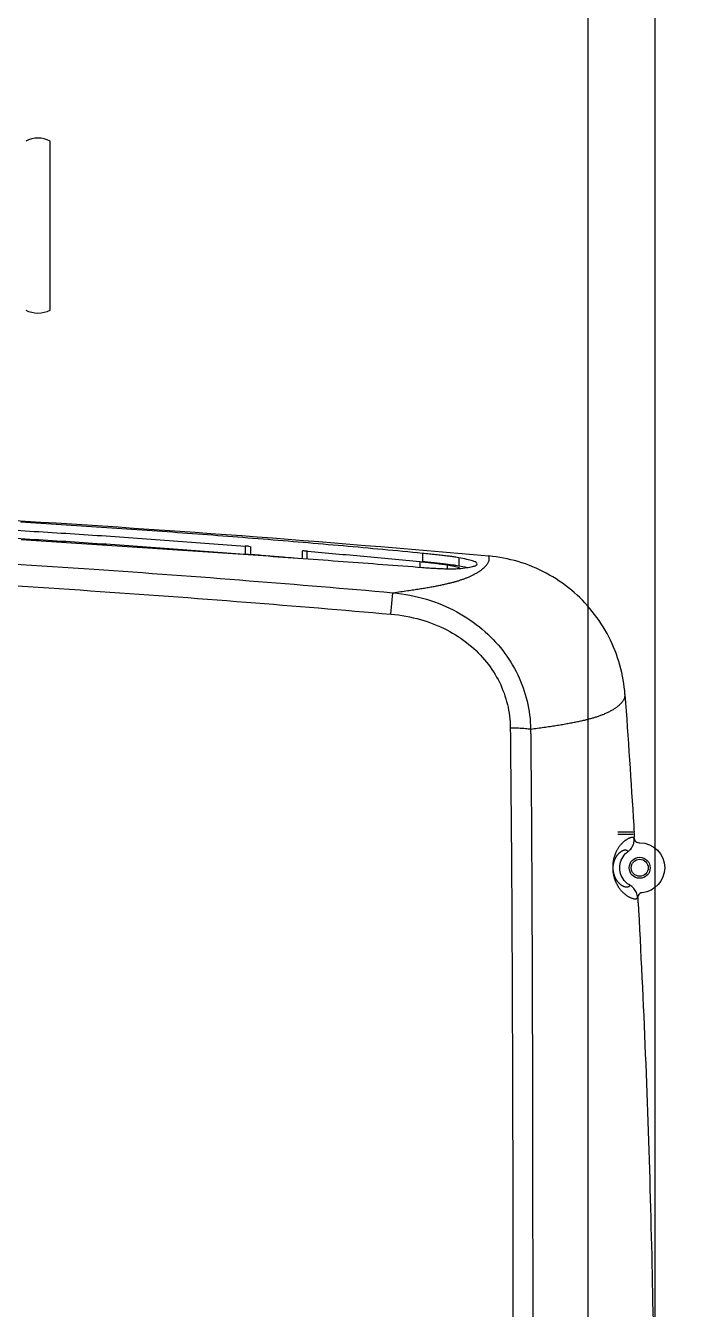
# Model space of a CAD drawing. Header units: millimetres. Extents: x 238075 to 303070, y -258150 to -205841.
# Drawn here: x 259216.9 to 259348.8, y -238559.6 to -238302.7 of the extents above; entities that cross this region are included whole.
import ezdxf

# ---------------------------------------------------------------- set-up
doc = ezdxf.new("R2010")
doc.units = ezdxf.units.MM
doc.header["$LTSCALE"] = 200
doc.layers.add('L4', color=4, linetype='Continuous')
doc.layers.add('아파트', color=253, linetype='Continuous')

msp = doc.modelspace()

# ---------------------------------------------------------------- linework, layer by layer
at = {"layer": 'L4'}
for p, q in [((259342.64, -237551.22), (259342.64, -238951.22)), ((259329.24, -237576.22), (259329.24, -238926.22)), ((259342.64, -237576.22), (259342.64, -238926.22)), ((259221.79, -238359.62), (259221.79, -238325.82)), ((259260.77, -238406.86), (259260.77, -238408.46)), ((259261.86, -238406.92), (259261.86, -238408.52)), ((259272.26, -238409.39), (259272.26, -238407.78)), ((259273.13, -238409.39), (259273.13, -238407.88)), ((259296.24, -238408.31), (259296.24, -238409.91)), ((259303.47, -238409.18), (259303.47, -238410.79)), ((259295.71, -238409.94), (259295.71, -238411.12)), ((259301.15, -238410.61), (259301.15, -238411.38)), ((259289.92, -238420.47), (259290.3, -238416.17)), ((259335.26, -238464.02), (259338.32, -238464.02)), ((259335.3, -238464.52), (259338.35, -238464.52)), ((259338.54, -238465.28), (259338.54, -238465.36)), ((259339.54, -238466.22), (259339.64, -238466.22)), ((259339.22, -238477.17), (259339.22, -238477.25)), ((259339.25, -238477.25), (259339.22, -238477.25))]:
    msp.add_line(p, q, dxfattribs=at)
for centre, start, end in [((259219.34, -238330.52), 62.4784, 117.5216), ((259219.34, -238354.92), 242.4784, 297.5216)]:
    msp.add_arc(centre, 5.3, start, end, dxfattribs=at)
for points in [[(259210.62, -238401.48), (259243.6, -238403.41), (259276.56, -238405.86), (259309.47, -238408.83)], [(259203.36, -238403.02), (259208.14, -238403.28), (259212.92, -238403.56), (259217.7, -238403.85)], [(259232.07, -238403.11), (259226.68, -238402.75), (259221.3, -238402.41), (259215.91, -238402.08)], [(259217.7, -238403.85), (259222.49, -238404.14), (259227.28, -238404.44), (259232.07, -238404.76)], [(259248.23, -238404.24), (259242.84, -238403.84), (259237.45, -238403.46), (259232.07, -238403.11)], [(259264.34, -238405.48), (259258.97, -238405.05), (259253.6, -238404.63), (259248.23, -238404.24)], [(259203.36, -238404.62), (259208.14, -238404.88), (259212.92, -238405.16), (259217.7, -238405.45)], [(259215.96, -238405.56), (259221.35, -238405.9), (259226.74, -238406.24), (259232.12, -238406.58)], [(259217.7, -238405.45), (259222.49, -238405.74), (259227.28, -238406.05), (259232.07, -238406.37)], [(259232.07, -238404.76), (259236.86, -238405.08), (259241.65, -238405.42), (259246.44, -238405.77)], [(259232.07, -238406.37), (259236.86, -238406.69), (259241.65, -238407.02), (259246.44, -238407.37)], [(259232.12, -238406.58), (259237.51, -238406.93), (259242.89, -238407.29), (259248.27, -238407.65)], [(259246.44, -238405.77), (259251.21, -238406.12), (259255.99, -238406.48), (259260.77, -238406.86)], [(259261.18, -238406.89), (259261.05, -238406.89), (259260.9, -238406.87), (259260.77, -238406.86)], [(259261.53, -238406.91), (259261.38, -238406.87), (259261.29, -238406.89), (259261.18, -238406.89)], [(259280.36, -238406.83), (259275.02, -238406.36), (259269.68, -238405.91), (259264.34, -238405.48)], [(259296.24, -238408.31), (259290.95, -238407.79), (259285.66, -238407.3), (259280.36, -238406.83)], [(259197.18, -238409.46), (259208.31, -238410.06), (259219.44, -238410.74), (259230.57, -238411.49)], [(259246.44, -238407.37), (259251.17, -238407.72), (259255.91, -238408.08), (259260.65, -238408.45)], [(259248.27, -238407.65), (259253.64, -238408.01), (259259, -238408.38), (259264.37, -238408.76)], [(259260.65, -238408.45), (259260.69, -238408.46), (259260.73, -238408.46), (259260.77, -238408.46)], [(259260.77, -238408.46), (259260.9, -238408.48), (259261.05, -238408.5), (259261.18, -238408.49)], [(259261.18, -238408.49), (259261.29, -238408.49), (259261.38, -238408.48), (259261.54, -238408.52)], [(259261.86, -238406.92), (259261.86, -238407.03), (259261.67, -238406.95), (259261.53, -238406.91)], [(259261.54, -238408.52), (259261.68, -238408.55), (259261.86, -238408.63), (259261.86, -238408.52)], [(259261.86, -238408.49), (259263.02, -238408.58), (259264.18, -238408.68), (259265.34, -238408.77)], [(259264.37, -238408.76), (259269.7, -238409.14), (259275.04, -238409.52), (259280.37, -238409.92)], [(259265.34, -238408.77), (259266.5, -238408.87), (259267.66, -238408.96), (259268.81, -238409.06)], [(259268.81, -238409.06), (259269.59, -238409.12), (259270.37, -238409.19), (259271.15, -238409.25)], [(259272.38, -238407.8), (259272.32, -238407.81), (259272.26, -238407.82), (259272.26, -238407.78)], [(259272.69, -238407.84), (259272.59, -238407.82), (259272.52, -238407.79), (259272.38, -238407.8)], [(259273.13, -238407.88), (259272.98, -238407.87), (259272.82, -238407.86), (259272.69, -238407.84)], [(259273.13, -238407.88), (259273.17, -238407.88), (259273.22, -238407.89), (259273.27, -238407.89)], [(259273.27, -238407.89), (259277, -238408.21), (259280.73, -238408.54), (259284.46, -238408.88)], [(259284.46, -238408.88), (259288.21, -238409.22), (259291.96, -238409.58), (259295.71, -238409.94)], [(259297.59, -238408.44), (259297.14, -238408.4), (259296.69, -238408.35), (259296.24, -238408.31)], [(259298.87, -238408.58), (259298.45, -238408.53), (259298.02, -238408.49), (259297.59, -238408.44)], [(259300.06, -238408.71), (259299.67, -238408.66), (259299.27, -238408.62), (259298.87, -238408.58)], [(259301.14, -238408.84), (259300.78, -238408.8), (259300.42, -238408.75), (259300.06, -238408.71)], [(259302.07, -238408.96), (259301.76, -238408.92), (259301.45, -238408.88), (259301.14, -238408.84)], [(259302.86, -238409.08), (259302.6, -238409.04), (259302.33, -238409), (259302.07, -238408.96)], [(259303.47, -238409.18), (259303.27, -238409.14), (259303.06, -238409.11), (259302.86, -238409.08)], [(259305.07, -238409.51), (259304.54, -238409.38), (259304.01, -238409.28), (259303.47, -238409.18)], [(259309.52, -238409), (259309.51, -238408.94), (259309.49, -238408.89), (259309.47, -238408.83)], [(259315.34, -238409.96), (259313.43, -238409.39), (259311.46, -238409.01), (259309.47, -238408.83)], [(259309.56, -238409.16), (259309.55, -238409.11), (259309.53, -238409.05), (259309.52, -238409)], [(259309.57, -238409.25), (259309.57, -238409.22), (259309.56, -238409.19), (259309.56, -238409.16)], [(259309.58, -238409.35), (259309.58, -238409.32), (259309.57, -238409.28), (259309.57, -238409.25)], [(259309.57, -238409.55), (259309.57, -238409.51), (259309.58, -238409.48), (259309.58, -238409.44)], [(259309.58, -238409.44), (259309.58, -238409.41), (259309.58, -238409.38), (259309.58, -238409.35)], [(259230.57, -238411.49), (259240.91, -238412.19), (259251.25, -238412.95), (259261.58, -238413.77)], [(259280.37, -238409.92), (259285.66, -238410.31), (259290.95, -238410.71), (259296.24, -238411.12)], [(259295.71, -238409.94), (259296.05, -238409.98), (259296.39, -238410.01), (259296.73, -238410.05)], [(259296.24, -238409.91), (259296.28, -238409.92), (259296.32, -238409.92), (259296.36, -238409.93)], [(259296.24, -238411.12), (259296.69, -238411.16), (259297.14, -238411.19), (259297.59, -238411.22)], [(259296.36, -238409.93), (259296.77, -238409.97), (259297.18, -238410.01), (259297.59, -238410.05)], [(259296.73, -238410.05), (259297.05, -238410.08), (259297.37, -238410.11), (259297.69, -238410.15)], [(259297.59, -238410.05), (259298.02, -238410.09), (259298.45, -238410.14), (259298.87, -238410.19)], [(259297.59, -238411.22), (259298.02, -238411.25), (259298.45, -238411.27), (259298.87, -238411.3)], [(259297.69, -238410.15), (259297.99, -238410.18), (259298.29, -238410.22), (259298.59, -238410.25)], [(259298.59, -238410.25), (259298.86, -238410.28), (259299.13, -238410.31), (259299.39, -238410.35)], [(259298.87, -238410.19), (259299.27, -238410.23), (259299.67, -238410.27), (259300.06, -238410.32)], [(259298.87, -238411.3), (259299.27, -238411.32), (259299.67, -238411.34), (259300.06, -238411.35)], [(259299.39, -238410.35), (259299.63, -238410.38), (259299.86, -238410.41), (259300.1, -238410.44)], [(259300.06, -238410.32), (259300.42, -238410.36), (259300.78, -238410.4), (259301.14, -238410.45)], [(259300.06, -238411.35), (259300.42, -238411.37), (259300.78, -238411.38), (259301.14, -238411.38)], [(259300.1, -238410.44), (259300.3, -238410.47), (259300.49, -238410.5), (259300.69, -238410.53)], [(259300.69, -238410.53), (259300.84, -238410.55), (259301, -238410.58), (259301.15, -238410.61)], [(259301.14, -238410.45), (259301.45, -238410.49), (259301.76, -238410.53), (259302.07, -238410.57)], [(259301.14, -238411.38), (259301.45, -238411.39), (259301.76, -238411.39), (259302.07, -238411.39)], [(259301.15, -238410.61), (259301.62, -238410.69), (259302.08, -238410.78), (259302.54, -238410.89)], [(259302.07, -238410.57), (259302.33, -238410.61), (259302.6, -238410.64), (259302.86, -238410.69)], [(259302.07, -238411.39), (259302.34, -238411.39), (259302.6, -238411.39), (259302.86, -238411.38)], [(259302.54, -238410.89), (259302.89, -238410.97), (259303.24, -238411.06), (259303.59, -238411.16)], [(259302.86, -238410.69), (259303.06, -238410.72), (259303.27, -238410.75), (259303.47, -238410.79)], [(259302.86, -238411.38), (259303.06, -238411.37), (259303.27, -238411.36), (259303.47, -238411.34)], [(259303.47, -238410.79), (259303.51, -238410.8), (259303.54, -238410.8), (259303.58, -238410.81)], [(259303.47, -238411.34), (259304.01, -238411.29), (259304.54, -238411.24), (259305.08, -238411.16)], [(259303.58, -238410.81), (259304.07, -238410.9), (259304.56, -238411), (259305.05, -238411.11)], [(259306.23, -238409.83), (259305.86, -238409.71), (259305.47, -238409.61), (259305.07, -238409.51)], [(259305.08, -238411.16), (259305.47, -238411.1), (259305.86, -238411.02), (259306.24, -238410.94)], [(259306.93, -238410.13), (259306.69, -238409.98), (259306.46, -238409.9), (259306.23, -238409.83)], [(259306.24, -238410.94), (259306.47, -238410.89), (259306.7, -238410.83), (259306.93, -238410.69)], [(259307.16, -238410.42), (259307.17, -238410.3), (259307.05, -238410.21), (259306.93, -238410.13)], [(259306.93, -238410.69), (259307.05, -238410.63), (259307.16, -238410.54), (259307.16, -238410.42)], [(259307.13, -238412.18), (259307.3, -238412.07), (259307.48, -238411.96), (259307.65, -238411.84)], [(259307.65, -238411.84), (259307.77, -238411.76), (259307.89, -238411.67), (259308.01, -238411.58)], [(259308.01, -238411.58), (259308.04, -238411.56), (259308.06, -238411.54), (259308.09, -238411.52)], [(259308.09, -238411.52), (259308.22, -238411.42), (259308.34, -238411.31), (259308.46, -238411.2)], [(259308.46, -238411.2), (259308.56, -238411.11), (259308.67, -238411.01), (259308.76, -238410.91)], [(259308.76, -238410.91), (259308.85, -238410.82), (259308.93, -238410.73), (259309.01, -238410.64)], [(259309.01, -238410.64), (259309.07, -238410.56), (259309.13, -238410.48), (259309.19, -238410.4)], [(259309.19, -238410.4), (259309.24, -238410.33), (259309.28, -238410.26), (259309.33, -238410.19)], [(259309.33, -238410.19), (259309.36, -238410.14), (259309.39, -238410.08), (259309.42, -238410.02)], [(259309.42, -238410.02), (259309.44, -238409.97), (259309.46, -238409.93), (259309.48, -238409.88)], [(259309.48, -238409.88), (259309.5, -238409.84), (259309.51, -238409.8), (259309.52, -238409.76)], [(259309.52, -238409.76), (259309.53, -238409.72), (259309.54, -238409.69), (259309.55, -238409.65)], [(259309.55, -238409.65), (259309.56, -238409.62), (259309.57, -238409.58), (259309.57, -238409.55)], [(259320.97, -238412.28), (259319.18, -238411.32), (259317.29, -238410.54), (259315.34, -238409.96)], [(259196.39, -238413.73), (259207.55, -238414.34), (259218.7, -238415.02), (259229.84, -238415.77)], [(259261.58, -238413.77), (259271.16, -238414.53), (259280.73, -238415.33), (259290.3, -238416.17)], [(259299.45, -238414.74), (259299.72, -238414.68), (259300, -238414.62), (259300.27, -238414.56)], [(259300.27, -238414.56), (259300.53, -238414.51), (259300.79, -238414.45), (259301.05, -238414.39)], [(259301.05, -238414.39), (259301.29, -238414.33), (259301.53, -238414.27), (259301.78, -238414.21)], [(259301.78, -238414.21), (259302, -238414.16), (259302.23, -238414.1), (259302.46, -238414.04)], [(259302.46, -238414.04), (259302.67, -238413.98), (259302.88, -238413.92), (259303.09, -238413.86)], [(259303.09, -238413.86), (259303.29, -238413.8), (259303.48, -238413.74), (259303.68, -238413.68)], [(259303.68, -238413.68), (259303.87, -238413.61), (259304.06, -238413.55), (259304.25, -238413.49)], [(259304.25, -238413.49), (259304.44, -238413.42), (259304.63, -238413.35), (259304.82, -238413.28)], [(259304.82, -238413.28), (259305.01, -238413.21), (259305.2, -238413.13), (259305.39, -238413.05)], [(259305.39, -238413.05), (259305.58, -238412.97), (259305.78, -238412.88), (259305.97, -238412.79)], [(259305.97, -238412.79), (259306.15, -238412.71), (259306.32, -238412.62), (259306.5, -238412.53)], [(259306.5, -238412.53), (259306.52, -238412.52), (259306.54, -238412.51), (259306.56, -238412.5)], [(259306.56, -238412.5), (259306.75, -238412.4), (259306.94, -238412.29), (259307.13, -238412.18)], [(259325.99, -238415.67), (259324.44, -238414.38), (259322.75, -238413.24), (259320.97, -238412.28)], [(259229.84, -238415.77), (259240.23, -238416.48), (259250.61, -238417.24), (259260.99, -238418.06)], [(259290.3, -238416.17), (259290.82, -238416.1), (259291.35, -238416.03), (259291.88, -238415.95)], [(259290.3, -238416.17), (259292.58, -238416.39), (259294.85, -238416.83), (259297.05, -238417.5)], [(259291.88, -238415.95), (259292.34, -238415.89), (259292.8, -238415.83), (259293.26, -238415.76)], [(259293.26, -238415.76), (259293.67, -238415.7), (259294.08, -238415.64), (259294.49, -238415.58)], [(259294.49, -238415.58), (259294.86, -238415.52), (259295.23, -238415.47), (259295.61, -238415.41)], [(259295.61, -238415.41), (259295.95, -238415.35), (259296.3, -238415.3), (259296.65, -238415.24)], [(259296.65, -238415.24), (259296.98, -238415.19), (259297.3, -238415.13), (259297.63, -238415.07)], [(259297.63, -238415.07), (259297.94, -238415.02), (259298.26, -238414.96), (259298.57, -238414.91)], [(259298.57, -238414.91), (259298.86, -238414.85), (259299.15, -238414.79), (259299.45, -238414.74)], [(259330.16, -238419.92), (259328.92, -238418.37), (259327.52, -238416.95), (259325.99, -238415.67)], [(259260.99, -238418.06), (259270.64, -238418.82), (259280.28, -238419.63), (259289.92, -238420.47)], [(259297.05, -238417.5), (259299.13, -238418.13), (259301.15, -238418.97), (259303.07, -238420.01)], [(259289.92, -238420.47), (259291.91, -238420.64), (259293.9, -238421), (259295.83, -238421.55)], [(259295.83, -238421.55), (259297.64, -238422.07), (259299.4, -238422.76), (259301.08, -238423.62)], [(259303.07, -238420.01), (259304.88, -238420.99), (259306.6, -238422.16), (259308.18, -238423.49)], [(259333.46, -238425.01), (259332.54, -238423.21), (259331.43, -238421.5), (259330.16, -238419.92)], [(259301.08, -238423.62), (259302.65, -238424.44), (259304.14, -238425.41), (259305.51, -238426.52)], [(259308.18, -238423.49), (259309.68, -238424.76), (259311.05, -238426.19), (259312.25, -238427.74)], [(259305.51, -238426.52), (259306.8, -238427.58), (259307.99, -238428.76), (259309.03, -238430.07)], [(259335.68, -238430.68), (259335.14, -238428.72), (259334.39, -238426.82), (259333.46, -238425.01)], [(259312.25, -238427.74), (259313.42, -238429.25), (259314.42, -238430.87), (259315.25, -238432.59)], [(259309.03, -238430.07), (259310.03, -238431.32), (259310.9, -238432.68), (259311.6, -238434.11)], [(259336.7, -238436.56), (259336.56, -238434.58), (259336.22, -238432.6), (259335.68, -238430.68)], [(259311.6, -238434.11), (259312.29, -238435.52), (259312.82, -238437), (259313.19, -238438.53)], [(259315.25, -238432.59), (259316.06, -238434.28), (259316.69, -238436.05), (259317.12, -238437.87)], [(259336.3, -238437.87), (259336.34, -238437.81), (259336.38, -238437.76), (259336.41, -238437.7)], [(259336.41, -238437.7), (259336.44, -238437.66), (259336.47, -238437.62), (259336.5, -238437.57)], [(259336.5, -238437.57), (259336.52, -238437.53), (259336.54, -238437.49), (259336.56, -238437.46)], [(259336.56, -238437.46), (259336.57, -238437.42), (259336.59, -238437.39), (259336.6, -238437.35)], [(259336.6, -238437.35), (259336.62, -238437.32), (259336.63, -238437.29), (259336.64, -238437.25)], [(259336.64, -238437.25), (259336.65, -238437.22), (259336.66, -238437.19), (259336.67, -238437.15)], [(259336.67, -238437.15), (259336.68, -238437.12), (259336.69, -238437.09), (259336.69, -238437.06)], [(259336.69, -238437.06), (259336.7, -238437.03), (259336.7, -238437), (259336.7, -238436.97)], [(259336.7, -238436.56), (259337.33, -238445.28), (259337.91, -238454), (259338.44, -238462.73)], [(259336.71, -238436.8), (259336.71, -238436.72), (259336.71, -238436.64), (259336.7, -238436.56)], [(259336.7, -238436.97), (259336.71, -238436.91), (259336.71, -238436.86), (259336.71, -238436.8)], [(259313.19, -238438.53), (259313.55, -238440.06), (259313.74, -238441.64), (259313.76, -238443.21)], [(259317.12, -238437.87), (259317.56, -238439.7), (259317.8, -238441.59), (259317.84, -238443.46)], [(259332.69, -238440.38), (259332.91, -238440.28), (259333.13, -238440.19), (259333.34, -238440.08)], [(259333.34, -238440.08), (259333.55, -238439.98), (259333.76, -238439.87), (259333.96, -238439.76)], [(259333.96, -238439.76), (259334.14, -238439.66), (259334.33, -238439.55), (259334.51, -238439.44)], [(259334.51, -238439.44), (259334.66, -238439.34), (259334.82, -238439.23), (259334.97, -238439.12)], [(259334.97, -238439.12), (259335.03, -238439.08), (259335.09, -238439.03), (259335.15, -238438.99)], [(259335.15, -238438.99), (259335.22, -238438.94), (259335.29, -238438.88), (259335.36, -238438.82)], [(259335.36, -238438.82), (259335.47, -238438.73), (259335.57, -238438.64), (259335.68, -238438.54)], [(259335.68, -238438.54), (259335.76, -238438.46), (259335.85, -238438.37), (259335.94, -238438.29)], [(259335.94, -238438.29), (259336.01, -238438.21), (259336.07, -238438.14), (259336.14, -238438.06)], [(259336.14, -238438.06), (259336.2, -238438), (259336.25, -238437.93), (259336.3, -238437.87)], [(259321.71, -238442.92), (259322.1, -238442.86), (259322.49, -238442.8), (259322.88, -238442.74)], [(259322.88, -238442.74), (259323.25, -238442.69), (259323.62, -238442.63), (259323.99, -238442.56)], [(259323.99, -238442.56), (259324.35, -238442.51), (259324.7, -238442.45), (259325.05, -238442.38)], [(259325.05, -238442.38), (259325.39, -238442.33), (259325.72, -238442.26), (259326.05, -238442.2)], [(259326.05, -238442.2), (259326.36, -238442.14), (259326.67, -238442.08), (259326.97, -238442.02)], [(259326.97, -238442.02), (259327.26, -238441.96), (259327.55, -238441.9), (259327.84, -238441.84)], [(259327.84, -238441.84), (259328.1, -238441.78), (259328.37, -238441.72), (259328.64, -238441.65)], [(259328.64, -238441.65), (259328.88, -238441.59), (259329.13, -238441.53), (259329.37, -238441.47)], [(259329.37, -238441.47), (259329.6, -238441.41), (259329.83, -238441.35), (259330.06, -238441.28)], [(259330.06, -238441.28), (259330.28, -238441.22), (259330.51, -238441.16), (259330.73, -238441.09)], [(259330.73, -238441.09), (259330.95, -238441.02), (259331.17, -238440.95), (259331.38, -238440.88)], [(259331.38, -238440.88), (259331.6, -238440.8), (259331.82, -238440.72), (259332.04, -238440.64)], [(259332.04, -238440.64), (259332.26, -238440.56), (259332.48, -238440.47), (259332.69, -238440.38)], [(259313.76, -238443.21), (259314.31, -238443.21), (259314.85, -238443.22), (259315.4, -238443.24)], [(259313.76, -238443.21), (259313.98, -238462.78), (259314.1, -238482.34), (259314.17, -238501.91)], [(259315.4, -238443.24), (259315.87, -238443.26), (259316.34, -238443.28), (259316.81, -238443.33)], [(259316.81, -238443.33), (259317.16, -238443.36), (259317.5, -238443.4), (259317.84, -238443.46)], [(259317.84, -238443.46), (259318.3, -238443.4), (259318.76, -238443.34), (259319.21, -238443.28)], [(259317.84, -238443.46), (259318.03, -238463), (259318.12, -238482.53), (259318.17, -238502.07)], [(259319.21, -238443.28), (259319.64, -238443.22), (259320.07, -238443.16), (259320.49, -238443.1)], [(259320.49, -238443.1), (259320.9, -238443.04), (259321.3, -238442.98), (259321.71, -238442.92)], [(259338.44, -238462.73), (259338.45, -238462.89), (259338.46, -238463.06), (259338.47, -238463.22)], [(259338.47, -238463.22), (259338.48, -238463.34), (259338.48, -238463.46), (259338.49, -238463.58)], [(259336.52, -238465.94), (259336.46, -238465.99), (259336.4, -238466.04), (259336.34, -238466.1)], [(259336.7, -238465.79), (259336.64, -238465.84), (259336.58, -238465.89), (259336.52, -238465.94)], [(259336.89, -238465.66), (259336.83, -238465.7), (259336.76, -238465.75), (259336.7, -238465.79)], [(259337.08, -238465.54), (259337.01, -238465.58), (259336.95, -238465.62), (259336.89, -238465.66)], [(259337.26, -238465.43), (259337.2, -238465.46), (259337.14, -238465.5), (259337.08, -238465.54)], [(259337.45, -238465.34), (259337.39, -238465.37), (259337.33, -238465.4), (259337.26, -238465.43)], [(259337.63, -238465.27), (259337.57, -238465.29), (259337.51, -238465.31), (259337.45, -238465.34)], [(259337.8, -238465.21), (259337.74, -238465.23), (259337.69, -238465.24), (259337.63, -238465.27)], [(259337.97, -238465.17), (259337.91, -238465.18), (259337.86, -238465.19), (259337.8, -238465.21)], [(259338.12, -238465.16), (259338.07, -238465.16), (259338.02, -238465.16), (259337.97, -238465.17)], [(259338.26, -238465.17), (259338.21, -238465.16), (259338.17, -238465.16), (259338.12, -238465.16)], [(259338.38, -238465.2), (259338.34, -238465.18), (259338.3, -238465.17), (259338.26, -238465.17)], [(259338.47, -238465.27), (259338.45, -238465.24), (259338.41, -238465.22), (259338.38, -238465.2)], [(259338.44, -238466.36), (259338.53, -238466.04), (259338.56, -238465.7), (259338.54, -238465.36)], [(259338.54, -238465.36), (259338.53, -238465.33), (259338.5, -238465.29), (259338.47, -238465.27)], [(259338.49, -238463.58), (259338.49, -238463.63), (259338.5, -238463.68), (259338.5, -238463.73)], [(259338.5, -238463.73), (259338.5, -238463.78), (259338.5, -238463.83), (259338.51, -238463.88)], [(259338.51, -238464.03), (259338.51, -238464.09), (259338.51, -238464.14), (259338.5, -238464.19)], [(259338.5, -238464.19), (259338.5, -238464.24), (259338.51, -238464.29), (259338.51, -238464.34)], [(259338.51, -238463.88), (259338.51, -238463.93), (259338.51, -238463.98), (259338.51, -238464.03)], [(259338.51, -238464.34), (259338.52, -238464.46), (259338.53, -238464.58), (259338.53, -238464.7)], [(259338.53, -238464.7), (259338.54, -238464.86), (259338.55, -238465.03), (259338.56, -238465.19)], [(259338.54, -238465.28), (259338.55, -238465.45), (259338.6, -238465.61), (259338.69, -238465.76)], [(259338.69, -238465.76), (259338.78, -238465.9), (259338.9, -238466.02), (259339.05, -238466.1)], [(259334.74, -238468.45), (259334.72, -238468.51), (259334.7, -238468.58), (259334.67, -238468.64)], [(259334.82, -238468.27), (259334.79, -238468.33), (259334.77, -238468.39), (259334.74, -238468.45)], [(259334.9, -238468.09), (259334.87, -238468.15), (259334.85, -238468.21), (259334.82, -238468.27)], [(259334.99, -238467.91), (259334.96, -238467.97), (259334.93, -238468.03), (259334.9, -238468.09)], [(259335.08, -238467.73), (259335.05, -238467.79), (259335.02, -238467.85), (259334.99, -238467.91)], [(259335.19, -238467.54), (259335.15, -238467.6), (259335.12, -238467.66), (259335.08, -238467.73)], [(259335.28, -238468.54), (259335.24, -238468.58), (259335.21, -238468.62), (259335.18, -238468.66)], [(259335.3, -238467.36), (259335.26, -238467.42), (259335.22, -238467.48), (259335.19, -238467.54)], [(259335.38, -238468.43), (259335.34, -238468.47), (259335.31, -238468.5), (259335.28, -238468.54)], [(259335.42, -238467.17), (259335.38, -238467.23), (259335.34, -238467.29), (259335.3, -238467.36)], [(259335.49, -238468.33), (259335.45, -238468.36), (259335.41, -238468.4), (259335.38, -238468.43)], [(259335.55, -238466.98), (259335.51, -238467.04), (259335.46, -238467.11), (259335.42, -238467.17)], [(259335.6, -238468.22), (259335.56, -238468.26), (259335.52, -238468.29), (259335.49, -238468.33)], [(259335.69, -238466.8), (259335.65, -238466.86), (259335.6, -238466.92), (259335.55, -238466.98)], [(259335.72, -238468.13), (259335.68, -238468.16), (259335.64, -238468.19), (259335.6, -238468.22)], [(259335.84, -238466.61), (259335.79, -238466.67), (259335.74, -238466.73), (259335.69, -238466.8)], [(259335.84, -238468.04), (259335.8, -238468.07), (259335.76, -238468.1), (259335.72, -238468.13)], [(259336, -238466.43), (259335.95, -238466.49), (259335.9, -238466.55), (259335.84, -238466.61)], [(259335.96, -238467.96), (259335.92, -238467.99), (259335.88, -238468.01), (259335.84, -238468.04)], [(259335.94, -238469.69), (259336.14, -238469.21), (259336.44, -238468.76), (259336.81, -238468.39)], [(259336.09, -238467.89), (259336.05, -238467.91), (259336.01, -238467.94), (259335.96, -238467.96)], [(259336.17, -238466.26), (259336.11, -238466.32), (259336.06, -238466.38), (259336, -238466.43)], [(259336.22, -238467.83), (259336.18, -238467.85), (259336.13, -238467.87), (259336.09, -238467.89)], [(259336.34, -238466.1), (259336.28, -238466.15), (259336.22, -238466.21), (259336.17, -238466.26)], [(259336.35, -238467.78), (259336.3, -238467.79), (259336.26, -238467.81), (259336.22, -238467.83)], [(259336.48, -238467.74), (259336.43, -238467.75), (259336.39, -238467.76), (259336.35, -238467.78)], [(259336.6, -238467.71), (259336.56, -238467.72), (259336.52, -238467.73), (259336.48, -238467.74)], [(259336.72, -238467.7), (259336.68, -238467.7), (259336.64, -238467.71), (259336.6, -238467.71)], [(259336.84, -238467.7), (259336.8, -238467.7), (259336.76, -238467.7), (259336.72, -238467.7)], [(259336.81, -238468.39), (259336.96, -238468.24), (259337.13, -238468.1), (259337.3, -238467.98)], [(259336.95, -238467.72), (259336.92, -238467.71), (259336.88, -238467.7), (259336.84, -238467.7)], [(259337.06, -238467.75), (259337.02, -238467.74), (259336.99, -238467.73), (259336.95, -238467.72)], [(259337.15, -238467.81), (259337.12, -238467.78), (259337.09, -238467.77), (259337.06, -238467.75)], [(259337.23, -238467.88), (259337.21, -238467.85), (259337.18, -238467.83), (259337.15, -238467.81)], [(259337.3, -238467.98), (259337.28, -238467.94), (259337.26, -238467.91), (259337.23, -238467.88)], [(259337.3, -238467.98), (259337.57, -238467.78), (259337.81, -238467.54), (259338, -238467.27)], [(259338, -238467.27), (259338.2, -238466.99), (259338.34, -238466.68), (259338.44, -238466.36)], [(259339.05, -238466.1), (259339.2, -238466.18), (259339.37, -238466.22), (259339.54, -238466.22)], [(259339.64, -238466.22), (259342.4, -238466.22), (259344.64, -238468.46), (259344.64, -238471.22)], [(259334.25, -238470.61), (259334.25, -238470.66), (259334.25, -238470.71), (259334.24, -238470.76)], [(259334.24, -238470.76), (259334.24, -238470.82), (259334.24, -238470.87), (259334.24, -238470.92)], [(259334.24, -238470.92), (259334.24, -238470.97), (259334.24, -238471.02), (259334.24, -238471.07)], [(259334.24, -238471.07), (259334.24, -238471.11), (259334.24, -238471.16), (259334.24, -238471.21)], [(259334.27, -238470.45), (259334.26, -238470.5), (259334.26, -238470.55), (259334.25, -238470.61)], [(259334.28, -238470.28), (259334.28, -238470.34), (259334.27, -238470.39), (259334.27, -238470.45)], [(259334.31, -238470.11), (259334.3, -238470.17), (259334.29, -238470.22), (259334.28, -238470.28)], [(259334.29, -238471.04), (259334.29, -238471.07), (259334.29, -238471.1), (259334.28, -238471.14)], [(259334.3, -238470.94), (259334.29, -238470.97), (259334.29, -238471), (259334.29, -238471.04)], [(259334.32, -238470.73), (259334.31, -238470.76), (259334.31, -238470.8), (259334.3, -238470.83)], [(259334.3, -238470.83), (259334.3, -238470.87), (259334.3, -238470.9), (259334.3, -238470.94)], [(259334.33, -238469.93), (259334.32, -238469.99), (259334.31, -238470.05), (259334.31, -238470.11)], [(259334.33, -238470.62), (259334.33, -238470.66), (259334.32, -238470.69), (259334.32, -238470.73)], [(259334.36, -238469.76), (259334.35, -238469.82), (259334.34, -238469.87), (259334.33, -238469.93)], [(259334.35, -238470.51), (259334.34, -238470.54), (259334.34, -238470.58), (259334.33, -238470.62)], [(259334.37, -238470.39), (259334.36, -238470.43), (259334.36, -238470.47), (259334.35, -238470.51)], [(259334.4, -238469.58), (259334.39, -238469.64), (259334.38, -238469.7), (259334.36, -238469.76)], [(259334.4, -238470.28), (259334.39, -238470.32), (259334.38, -238470.36), (259334.37, -238470.39)], [(259334.44, -238469.39), (259334.43, -238469.45), (259334.41, -238469.51), (259334.4, -238469.58)], [(259334.43, -238470.16), (259334.42, -238470.2), (259334.41, -238470.24), (259334.4, -238470.28)], [(259334.46, -238470.04), (259334.45, -238470.08), (259334.44, -238470.12), (259334.43, -238470.16)], [(259334.49, -238469.21), (259334.48, -238469.27), (259334.46, -238469.33), (259334.44, -238469.39)], [(259334.5, -238469.92), (259334.48, -238469.96), (259334.47, -238470), (259334.46, -238470.04)], [(259334.55, -238469.02), (259334.53, -238469.08), (259334.51, -238469.14), (259334.49, -238469.21)], [(259334.54, -238469.8), (259334.52, -238469.84), (259334.51, -238469.88), (259334.5, -238469.92)], [(259334.58, -238469.68), (259334.57, -238469.72), (259334.55, -238469.76), (259334.54, -238469.8)], [(259334.61, -238468.83), (259334.59, -238468.89), (259334.57, -238468.95), (259334.55, -238469.02)], [(259334.63, -238469.56), (259334.61, -238469.6), (259334.6, -238469.64), (259334.58, -238469.68)], [(259334.67, -238468.64), (259334.65, -238468.7), (259334.63, -238468.76), (259334.61, -238468.83)], [(259334.68, -238469.45), (259334.67, -238469.49), (259334.65, -238469.53), (259334.63, -238469.56)], [(259334.74, -238469.34), (259334.72, -238469.37), (259334.7, -238469.41), (259334.68, -238469.45)], [(259334.8, -238469.22), (259334.78, -238469.26), (259334.76, -238469.3), (259334.74, -238469.34)], [(259334.86, -238469.11), (259334.84, -238469.15), (259334.82, -238469.19), (259334.8, -238469.22)], [(259334.93, -238469), (259334.91, -238469.04), (259334.88, -238469.07), (259334.86, -238469.11)], [(259335.01, -238468.88), (259334.98, -238468.92), (259334.96, -238468.96), (259334.93, -238469)], [(259335.09, -238468.77), (259335.06, -238468.81), (259335.03, -238468.85), (259335.01, -238468.88)], [(259335.18, -238468.66), (259335.15, -238468.69), (259335.12, -238468.73), (259335.09, -238468.77)], [(259335.64, -238471.22), (259335.64, -238470.7), (259335.74, -238470.18), (259335.94, -238469.69)], [(259337.54, -238471.22), (259337.54, -238470.06), (259338.48, -238469.12), (259339.64, -238469.12)], [(259337.94, -238471.22), (259337.94, -238470.28), (259338.7, -238469.52), (259339.64, -238469.52)], [(259339.64, -238469.12), (259340.8, -238469.12), (259341.74, -238470.06), (259341.74, -238471.22)], [(259339.64, -238469.52), (259340.58, -238469.52), (259341.34, -238470.28), (259341.34, -238471.22)], [(259334.24, -238471.21), (259334.24, -238471.26), (259334.24, -238471.31), (259334.24, -238471.36)], [(259334.24, -238471.36), (259334.24, -238471.41), (259334.24, -238471.46), (259334.25, -238471.51)], [(259334.25, -238471.51), (259334.25, -238471.56), (259334.25, -238471.61), (259334.26, -238471.67)], [(259334.26, -238471.67), (259334.26, -238471.72), (259334.27, -238471.78), (259334.27, -238471.83)], [(259334.27, -238471.83), (259334.28, -238471.89), (259334.28, -238471.95), (259334.29, -238472)], [(259334.28, -238471.14), (259334.28, -238471.17), (259334.28, -238471.2), (259334.28, -238471.23)], [(259334.28, -238471.23), (259334.28, -238471.26), (259334.28, -238471.29), (259334.28, -238471.32)], [(259334.28, -238471.32), (259334.28, -238471.35), (259334.28, -238471.39), (259334.28, -238471.42)], [(259334.28, -238471.42), (259334.29, -238471.45), (259334.29, -238471.48), (259334.29, -238471.51)], [(259334.29, -238471.51), (259334.29, -238471.55), (259334.29, -238471.58), (259334.3, -238471.61)], [(259334.29, -238472), (259334.3, -238472.06), (259334.31, -238472.12), (259334.31, -238472.18)], [(259334.3, -238471.61), (259334.3, -238471.65), (259334.3, -238471.68), (259334.3, -238471.72)], [(259334.3, -238471.72), (259334.31, -238471.76), (259334.31, -238471.79), (259334.32, -238471.83)], [(259334.31, -238472.18), (259334.32, -238472.24), (259334.33, -238472.3), (259334.34, -238472.36)], [(259334.32, -238471.83), (259334.32, -238471.87), (259334.33, -238471.91), (259334.33, -238471.94)], [(259334.33, -238471.94), (259334.34, -238471.98), (259334.35, -238472.02), (259334.35, -238472.06)], [(259334.34, -238472.36), (259334.35, -238472.42), (259334.37, -238472.48), (259334.38, -238472.55)], [(259334.35, -238472.06), (259334.36, -238472.1), (259334.37, -238472.14), (259334.38, -238472.18)], [(259334.38, -238472.18), (259334.38, -238472.22), (259334.39, -238472.26), (259334.4, -238472.3)], [(259334.38, -238472.55), (259334.39, -238472.61), (259334.4, -238472.67), (259334.42, -238472.74)], [(259334.4, -238472.3), (259334.41, -238472.34), (259334.42, -238472.38), (259334.43, -238472.42)], [(259334.42, -238472.74), (259334.43, -238472.8), (259334.45, -238472.86), (259334.46, -238472.93)], [(259334.43, -238472.42), (259334.44, -238472.46), (259334.46, -238472.5), (259334.47, -238472.54)], [(259334.46, -238472.93), (259334.48, -238472.99), (259334.5, -238473.05), (259334.52, -238473.12)], [(259334.47, -238472.54), (259334.48, -238472.58), (259334.49, -238472.62), (259334.51, -238472.66)], [(259334.51, -238472.66), (259334.52, -238472.7), (259334.53, -238472.74), (259334.55, -238472.78)], [(259334.52, -238473.12), (259334.53, -238473.18), (259334.55, -238473.24), (259334.57, -238473.31)], [(259334.55, -238472.78), (259334.56, -238472.82), (259334.58, -238472.86), (259334.59, -238472.9)], [(259334.57, -238473.31), (259334.59, -238473.37), (259334.61, -238473.43), (259334.63, -238473.49)], [(259334.59, -238472.9), (259334.61, -238472.93), (259334.62, -238472.97), (259334.64, -238473.01)], [(259334.63, -238473.49), (259334.66, -238473.55), (259334.68, -238473.61), (259334.7, -238473.67)], [(259334.64, -238473.01), (259334.65, -238473.05), (259334.67, -238473.09), (259334.69, -238473.12)], [(259334.69, -238473.12), (259334.71, -238473.16), (259334.72, -238473.2), (259334.74, -238473.23)], [(259334.7, -238473.67), (259334.72, -238473.73), (259334.75, -238473.79), (259334.77, -238473.85)], [(259334.74, -238473.23), (259334.76, -238473.27), (259334.78, -238473.31), (259334.8, -238473.34)], [(259334.8, -238473.34), (259334.82, -238473.38), (259334.84, -238473.42), (259334.86, -238473.45)], [(259334.86, -238473.45), (259334.88, -238473.49), (259334.9, -238473.53), (259334.93, -238473.56)], [(259334.93, -238473.56), (259334.95, -238473.6), (259334.97, -238473.64), (259335, -238473.68)], [(259335, -238473.68), (259335.02, -238473.71), (259335.05, -238473.75), (259335.08, -238473.79)], [(259335.94, -238472.75), (259335.74, -238472.27), (259335.64, -238471.75), (259335.64, -238471.22)], [(259336.81, -238474.05), (259336.44, -238473.68), (259336.14, -238473.24), (259335.94, -238472.75)], [(259339.64, -238473.32), (259338.48, -238473.32), (259337.54, -238472.38), (259337.54, -238471.22)], [(259339.64, -238472.92), (259338.7, -238472.92), (259337.94, -238472.16), (259337.94, -238471.22)], [(259341.74, -238471.22), (259341.74, -238472.38), (259340.8, -238473.32), (259339.64, -238473.32)], [(259341.34, -238471.22), (259341.34, -238472.16), (259340.58, -238472.92), (259339.64, -238472.92)], [(259344.64, -238471.22), (259344.64, -238473.8), (259342.68, -238475.95), (259340.12, -238476.2)], [(259334.77, -238473.85), (259334.8, -238473.91), (259334.82, -238473.97), (259334.85, -238474.03)], [(259334.85, -238474.03), (259334.87, -238474.09), (259334.9, -238474.15), (259334.93, -238474.21)], [(259334.93, -238474.21), (259334.96, -238474.27), (259334.98, -238474.33), (259335.01, -238474.38)], [(259335.01, -238474.38), (259335.04, -238474.44), (259335.07, -238474.5), (259335.11, -238474.56)], [(259335.08, -238473.79), (259335.1, -238473.82), (259335.13, -238473.86), (259335.16, -238473.89)], [(259335.11, -238474.56), (259335.14, -238474.62), (259335.17, -238474.68), (259335.21, -238474.74)], [(259335.16, -238473.89), (259335.19, -238473.93), (259335.22, -238473.97), (259335.25, -238474)], [(259335.21, -238474.74), (259335.24, -238474.8), (259335.28, -238474.86), (259335.31, -238474.91)], [(259335.25, -238474), (259335.28, -238474.04), (259335.31, -238474.08), (259335.34, -238474.11)], [(259335.31, -238474.91), (259335.35, -238474.97), (259335.39, -238475.03), (259335.43, -238475.09)], [(259335.34, -238474.11), (259335.37, -238474.15), (259335.41, -238474.18), (259335.44, -238474.22)], [(259335.43, -238475.09), (259335.47, -238475.15), (259335.51, -238475.21), (259335.55, -238475.27)], [(259335.44, -238474.22), (259335.47, -238474.26), (259335.51, -238474.29), (259335.55, -238474.32)], [(259335.55, -238474.32), (259335.58, -238474.36), (259335.62, -238474.39), (259335.66, -238474.43)], [(259335.55, -238475.27), (259335.59, -238475.33), (259335.63, -238475.39), (259335.68, -238475.44)], [(259335.66, -238474.43), (259335.7, -238474.46), (259335.74, -238474.49), (259335.77, -238474.52)], [(259335.68, -238475.44), (259335.73, -238475.5), (259335.77, -238475.56), (259335.82, -238475.62)], [(259335.77, -238474.52), (259335.81, -238474.55), (259335.86, -238474.58), (259335.9, -238474.61)], [(259335.82, -238475.62), (259335.87, -238475.68), (259335.92, -238475.74), (259335.97, -238475.8)], [(259335.9, -238474.61), (259335.94, -238474.64), (259335.98, -238474.67), (259336.02, -238474.7)], [(259335.97, -238475.8), (259336.02, -238475.86), (259336.07, -238475.91), (259336.13, -238475.97)], [(259336.02, -238474.7), (259336.06, -238474.73), (259336.11, -238474.75), (259336.15, -238474.78)], [(259336.13, -238475.97), (259336.18, -238476.03), (259336.24, -238476.09), (259336.29, -238476.14)], [(259336.15, -238474.78), (259336.2, -238474.8), (259336.24, -238474.82), (259336.29, -238474.85)], [(259336.29, -238474.85), (259336.33, -238474.87), (259336.38, -238474.89), (259336.42, -238474.91)], [(259336.29, -238476.14), (259336.35, -238476.2), (259336.41, -238476.25), (259336.47, -238476.31)], [(259336.42, -238474.91), (259336.47, -238474.93), (259336.52, -238474.95), (259336.56, -238474.96)], [(259336.56, -238474.96), (259336.61, -238474.98), (259336.66, -238474.99), (259336.71, -238475.01)], [(259336.71, -238475.01), (259336.75, -238475.02), (259336.8, -238475.03), (259336.85, -238475.04)], [(259337.69, -238474.71), (259337.37, -238474.53), (259337.07, -238474.31), (259336.81, -238474.05)], [(259336.85, -238475.04), (259336.89, -238475.04), (259336.94, -238475.05), (259336.99, -238475.05)], [(259336.99, -238475.05), (259337.03, -238475.06), (259337.08, -238475.06), (259337.12, -238475.06)], [(259337.12, -238475.06), (259337.16, -238475.05), (259337.21, -238475.05), (259337.25, -238475.04)], [(259337.25, -238475.04), (259337.29, -238475.04), (259337.32, -238475.03), (259337.36, -238475.01)], [(259337.36, -238475.01), (259337.4, -238475), (259337.43, -238474.99), (259337.46, -238474.97)], [(259337.46, -238474.97), (259337.5, -238474.95), (259337.53, -238474.93), (259337.55, -238474.9)], [(259337.55, -238474.9), (259337.58, -238474.88), (259337.61, -238474.85), (259337.63, -238474.82)], [(259337.63, -238474.82), (259337.65, -238474.79), (259337.67, -238474.75), (259337.69, -238474.71)], [(259338.46, -238475.33), (259338.24, -238475.09), (259337.97, -238474.88), (259337.69, -238474.71)], [(259338.99, -238476.19), (259338.87, -238475.88), (259338.68, -238475.59), (259338.46, -238475.33)], [(259339.22, -238477.17), (259339.2, -238476.83), (259339.12, -238476.5), (259338.99, -238476.19)], [(259340.12, -238476.2), (259339.95, -238476.22), (259339.79, -238476.28), (259339.65, -238476.37)], [(259336.47, -238476.31), (259336.53, -238476.36), (259336.59, -238476.41), (259336.65, -238476.46)], [(259336.65, -238476.46), (259336.71, -238476.51), (259336.77, -238476.56), (259336.84, -238476.61)], [(259336.84, -238476.61), (259336.9, -238476.66), (259336.97, -238476.71), (259337.03, -238476.75)], [(259337.03, -238476.75), (259337.1, -238476.8), (259337.17, -238476.84), (259337.23, -238476.89)], [(259337.23, -238476.89), (259337.3, -238476.93), (259337.37, -238476.97), (259337.44, -238477.01)], [(259337.44, -238477.01), (259337.51, -238477.05), (259337.58, -238477.08), (259337.65, -238477.12)], [(259337.65, -238477.12), (259337.71, -238477.15), (259337.78, -238477.18), (259337.86, -238477.21)], [(259337.86, -238477.21), (259337.92, -238477.24), (259337.99, -238477.27), (259338.07, -238477.29)], [(259338.07, -238477.29), (259338.13, -238477.32), (259338.2, -238477.34), (259338.27, -238477.36)], [(259338.27, -238477.36), (259338.33, -238477.37), (259338.4, -238477.39), (259338.47, -238477.4)], [(259338.47, -238477.4), (259338.53, -238477.41), (259338.59, -238477.42), (259338.65, -238477.42)], [(259338.65, -238477.42), (259338.7, -238477.43), (259338.76, -238477.43), (259338.81, -238477.42)], [(259338.81, -238477.42), (259338.86, -238477.42), (259338.91, -238477.41), (259338.95, -238477.4)], [(259338.95, -238477.4), (259338.99, -238477.39), (259339.03, -238477.37), (259339.07, -238477.35)], [(259339.07, -238477.35), (259339.1, -238477.33), (259339.13, -238477.3), (259339.16, -238477.27)], [(259339.16, -238477.27), (259339.18, -238477.24), (259339.2, -238477.21), (259339.22, -238477.17)], [(259339.32, -238476.76), (259339.24, -238476.91), (259339.21, -238477.08), (259339.22, -238477.25)], [(259339.25, -238477.26), (259339.26, -238477.42), (259339.26, -238477.58), (259339.27, -238477.75)], [(259339.27, -238477.75), (259339.28, -238477.87), (259339.29, -238477.99), (259339.29, -238478.11)], [(259339.29, -238478.11), (259339.3, -238478.16), (259339.3, -238478.21), (259339.31, -238478.26)], [(259339.31, -238478.26), (259339.31, -238478.31), (259339.32, -238478.36), (259339.33, -238478.41)], [(259339.65, -238476.37), (259339.51, -238476.47), (259339.39, -238476.6), (259339.32, -238476.76)], [(259339.33, -238478.41), (259339.33, -238478.46), (259339.34, -238478.51), (259339.34, -238478.56)], [(259339.34, -238478.56), (259339.35, -238478.62), (259339.35, -238478.67), (259339.35, -238478.72)], [(259339.35, -238478.72), (259339.35, -238478.77), (259339.36, -238478.81), (259339.36, -238478.86)], [(259339.36, -238478.86), (259339.37, -238478.98), (259339.37, -238479.11), (259339.38, -238479.23)], [(259339.38, -238479.23), (259339.39, -238479.39), (259339.4, -238479.55), (259339.41, -238479.72)], [(259339.41, -238479.72), (259340.5, -238500.2), (259341.31, -238520.71), (259341.85, -238541.22)], [(259314.17, -238501.91), (259314.24, -238519.4), (259314.27, -238536.89), (259314.29, -238554.39)], [(259318.17, -238502.07), (259318.22, -238519.53), (259318.24, -238537), (259318.25, -238554.47)], [(259341.85, -238541.22), (259342.38, -238561.21), (259342.64, -238581.22), (259342.64, -238601.22)], [(259314.29, -238554.39), (259314.31, -238570), (259314.31, -238585.61), (259314.31, -238601.22)], [(259318.25, -238554.47), (259318.26, -238570.05), (259318.26, -238585.64), (259318.26, -238601.22)]]:
    msp.add_open_spline(points, degree=3, dxfattribs=at)
at = {"layer": '아파트'}
msp.add_circle((263075.37, -230841.08, 54985.43), 25000, dxfattribs=at)

doc.saveas('drawing.dxf')
